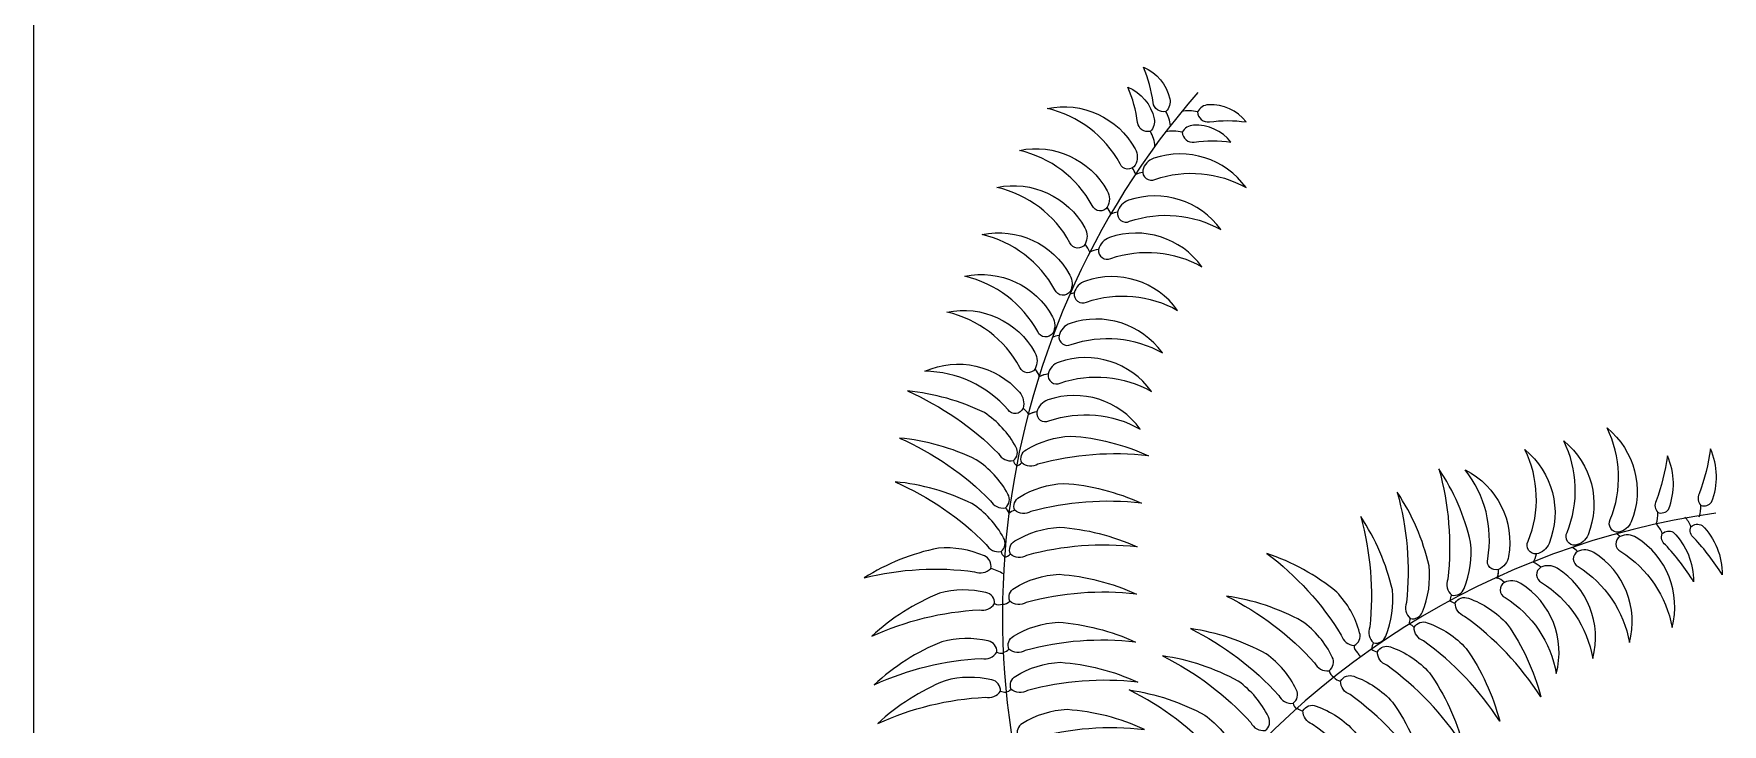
# Model space of a CAD drawing. Extents: x -74 to 94, y -49 to 40.
# Drawn here: x 77.562 to 81.536, y 23.188 to 24.811 of the extents above; entities that cross this region are included whole.
import ezdxf

# ---------------------------------------------------------------- set-up
doc = ezdxf.new("R2010")
doc.units = 0
doc.header["$LTSCALE"] = 100
doc.header["$MEASUREMENT"] = 0
for name, color, linetype in [('FOLHA', 3, 'CONTINUOUS'), ('P-ARVORE', 2, 'CONTINUOUS'), ('VEGET', 2, 'CONTINUOUS'), ('VEGET-I', 1, 'CONTINUOUS')]:
    doc.layers.add(name, color=color, linetype=linetype)

# ---------------------------------------------------------------- blocks, each defined once
blk = doc.blocks.new('P-1804')
at = {"layer": 'VEGET'}
for points in [[(0.0582, 0.6983, -0.267298), (0.0551, 0.6883, -0.433788), (0.0451, 0.6953, 0.072899), (0.0375, 0.7231, -0.244266)], [(0.046, 0.6826, -0.267298), (0.0429, 0.6727, -0.433788), (0.0329, 0.6796, 0.072899), (0.0253, 0.7074, -0.244266)], [(-0.038, 0.6907, -0.329965), (0.031, 0.659, -0.255249), (0.0311, 0.6462, -0.604197), (0.0192, 0.6474, 0.21371)], [(0.0887, 0.6936, 0.267298), (0.0799, 0.688, 0.433788), (0.0893, 0.6801, -0.072899), (0.1181, 0.6801, 0.244266)], [(0.0768, 0.6776, 0.267298), (0.068, 0.672, 0.433788), (0.0774, 0.6642, -0.072899), (0.1062, 0.6642, 0.244266)], [(-0.0598, 0.6578, -0.329965), (0.0091, 0.6261, -0.255249), (0.0092, 0.6133, -0.604197), (-0.0026, 0.6145, 0.21371)], [(0.1181, 0.6286, 0.329965), (0.0457, 0.6516, 0.255249), (0.037, 0.6422, 0.604197), (0.0466, 0.6351, -0.21371)], [(-0.0774, 0.6288, -0.329965), (-0.0084, 0.597, -0.255249), (-0.0083, 0.5842, -0.604197), (-0.0201, 0.5854, 0.21371)], [(0.0983, 0.5957, 0.329965), (0.0259, 0.6187, 0.255249), (0.0172, 0.6093, 0.604197), (0.0267, 0.6022, -0.21371)], [(-0.0891, 0.5918, -0.329965), (-0.0201, 0.56, -0.255249), (-0.02, 0.5472, -0.604197), (-0.0319, 0.5484, 0.21371)], [(0.0834, 0.5666, 0.329965), (0.011, 0.5895, 0.255249), (0.0024, 0.5801, 0.604197), (0.0119, 0.5731, -0.21371)], [(-0.1027, 0.5591, -0.329965), (-0.0337, 0.5273, -0.255249), (-0.0336, 0.5145, -0.604197), (-0.0454, 0.5157, 0.21371)], [(0.0644, 0.5324, 0.329965), (-0.008, 0.5554, 0.255249), (-0.0167, 0.546, 0.604197), (-0.0072, 0.5389, -0.21371)], [(-0.1166, 0.531, -0.329965), (-0.0476, 0.4993, -0.255249), (-0.0475, 0.4865, -0.604197), (-0.0594, 0.4877, 0.21371)], [(0.0524, 0.4991, 0.329965), (-0.02, 0.5221, 0.255249), (-0.0287, 0.5127, 0.604197), (-0.0192, 0.5056, -0.21371)], [(-0.1339, 0.4847, -0.329965), (-0.0597, 0.4682, -0.255249), (-0.0569, 0.4557, -0.604197), (-0.0687, 0.4544, 0.21371)], [(0.0438, 0.4689, 0.329965), (-0.0286, 0.4919, 0.255249), (-0.0373, 0.4825, 0.604197), (-0.0277, 0.4754, -0.21371)], [(-0.0625, 0.4253, 0.125095), (-0.0873, 0.4522, 0.090715), (-0.1477, 0.4692, -0.094652), (-0.0761, 0.4201, 0.322363), (-0.0645, 0.4146, 0.376832)], [(0.035, 0.4393, 0.329965), (-0.0374, 0.4622, 0.255249), (-0.0461, 0.4528, 0.604197), (-0.0366, 0.4458, -0.21371)], [(0.035, 0.4393, 0.329965), (-0.0374, 0.4622, 0.255249), (-0.0461, 0.4528, 0.604197), (-0.0366, 0.4458, -0.21371)], [(0.4013, 0.4402, -0.329965), (0.4203, 0.3667, -0.255249), (0.4105, 0.3585, -0.604197), (0.4039, 0.3684, 0.21371)], [(-0.0688, 0.3884, 0.125095), (-0.0936, 0.4153, 0.090715), (-0.154, 0.4323, -0.094652), (-0.0824, 0.3832, 0.322363), (-0.0708, 0.3776, 0.376832)], [(-0.0544, 0.4231, -0.125095), (-0.0194, 0.4339, -0.090715), (0.0414, 0.4184, 0.094652), (-0.0452, 0.4118, -0.322363), (-0.058, 0.4128, -0.376832)], [(0.3674, 0.43, -0.329965), (0.3864, 0.3565, -0.255249), (0.3766, 0.3483, -0.604197), (0.37, 0.3583, 0.21371)], [(0.3369, 0.4232, -0.329965), (0.3558, 0.3496, -0.255249), (0.346, 0.3415, -0.604197), (0.3394, 0.3514, 0.21371)], [(0.4399, 0.383, 0.335845), (0.4412, 0.3739, 0.312257), (0.4496, 0.3764, 0.201349), (0.4487, 0.4183, -0.052638)], [(0.4737, 0.3886, 0.335845), (0.475, 0.3795, 0.312257), (0.4834, 0.382, 0.201349), (0.4825, 0.4239, -0.052638)], [(-0.0722, 0.3541, 0.125095), (-0.097, 0.3809, 0.090715), (-0.1574, 0.398, -0.094652), (-0.0858, 0.3489, 0.322363), (-0.0742, 0.3433, 0.376832)], [(0.2891, 0.3144, 0.125095), (0.2943, 0.3506, 0.090715), (0.2694, 0.4082, -0.094652), (0.2765, 0.3217, 0.322363), (0.2795, 0.3092, 0.376832)], [(0.2901, 0.4073, -0.329965), (0.3241, 0.3394, -0.255249), (0.3162, 0.3293, -0.604197), (0.3077, 0.3376, 0.21371)], [(-0.0598, 0.386, -0.125095), (-0.0249, 0.3968, -0.090715), (0.0359, 0.3812, 0.094652), (-0.0507, 0.3747, -0.322363), (-0.0635, 0.3757, -0.376832)], [(0.2565, 0.296, 0.125095), (0.2617, 0.3322, 0.090715), (0.2367, 0.3898, -0.094652), (0.2439, 0.3033, 0.322363), (0.2469, 0.2908, 0.376832)], [(-0.0633, 0.3516, -0.125095), (-0.0283, 0.3624, -0.090715), (0.0325, 0.3469, 0.094652), (-0.0541, 0.3403, -0.322363), (-0.0669, 0.3413, -0.376832)], [(0.2277, 0.277, 0.125095), (0.2329, 0.3132, 0.090715), (0.208, 0.3707, -0.094652), (0.2151, 0.2842, 0.322363), (0.2181, 0.2717, 0.376832)], [(0.4471, 0.3486, -0.335845), (0.4446, 0.3574, -0.312257), (0.4533, 0.3585, -0.201349), (0.4692, 0.3197, 0.052638)], [(0.4696, 0.3539, -0.335845), (0.4671, 0.3628, -0.312257), (0.4759, 0.3638, -0.201349), (0.4917, 0.325, 0.052638)], [(-0.0873, 0.3399, 0.125095), (-0.1234, 0.346, 0.090715), (-0.1816, 0.3227, -0.094652), (-0.0949, 0.3275, 0.322363), (-0.0823, 0.3301, 0.376832)], [(0.4189, 0.272, 0.329965), (0.3909, 0.3426, 0.255249), (0.3782, 0.3434, 0.604197), (0.3787, 0.3315, -0.21371)], [(0.4523, 0.2837, 0.329965), (0.4243, 0.3543, 0.255249), (0.4116, 0.3551, 0.604197), (0.4121, 0.3433, -0.21371)], [(0.2072, 0.2797, 0.125095), (0.1892, 0.3115, 0.090715), (0.1343, 0.3419, -0.094652), (0.1928, 0.2778, 0.322363), (0.2028, 0.2697, 0.376832)], [(0.3901, 0.2596, 0.329965), (0.3622, 0.3302, 0.255249), (0.3494, 0.331, 0.604197), (0.3499, 0.3191, -0.21371)], [(-0.0637, 0.3147, -0.125095), (-0.0287, 0.3255, -0.090715), (0.0321, 0.3099, 0.094652), (-0.0545, 0.3034, -0.322363), (-0.0673, 0.3044, -0.376832)], [(0.3615, 0.2477, 0.329965), (0.3336, 0.3183, 0.255249), (0.3208, 0.3191, 0.604197), (0.3213, 0.3072, -0.21371)], [(0.3615, 0.2477, 0.329965), (0.3336, 0.3183, 0.255249), (0.3208, 0.3191, 0.604197), (0.3213, 0.3072, -0.21371)], [(-0.086, 0.3112, 0.125095), (-0.1226, 0.3106, 0.090715), (-0.1756, 0.2769, -0.094652), (-0.0912, 0.2976, 0.322363), (-0.0793, 0.3025, 0.376832)], [(0.1857, 0.2606, 0.125095), (0.1622, 0.2886, 0.090715), (0.1027, 0.3084, -0.094652), (0.1719, 0.256, 0.322363), (0.1832, 0.2499, 0.376832)], [(0.2926, 0.3067, -0.125095), (0.323, 0.2865, -0.090715), (0.3493, 0.2295, 0.094652), (0.2896, 0.2925, -0.322363), (0.2822, 0.3031, -0.376832)], [(-0.0643, 0.2771, -0.125095), (-0.0294, 0.2879, -0.090715), (0.0314, 0.2723, 0.094652), (-0.0552, 0.2658, -0.322363), (-0.068, 0.2667, -0.376832)], [(0.1575, 0.2351, 0.125095), (0.1339, 0.2631, 0.090715), (0.0744, 0.2829, -0.094652), (0.1437, 0.2306, 0.322363), (0.155, 0.2244, 0.376832)], [(0.2603, 0.2875, -0.125095), (0.2908, 0.2673, -0.090715), (0.3171, 0.2103, 0.094652), (0.2573, 0.2733, -0.322363), (0.25, 0.2839, -0.376832)], [(-0.0842, 0.2732, 0.125095), (-0.1207, 0.2726, 0.090715), (-0.1737, 0.2389, -0.094652), (-0.0894, 0.2596, 0.322363), (-0.0775, 0.2645, 0.376832)], [(0.2315, 0.2685, -0.125095), (0.262, 0.2482, -0.090715), (0.2883, 0.1913, 0.094652), (0.2285, 0.2542, -0.322363), (0.2212, 0.2648, -0.376832)], [(-0.0626, 0.2457, -0.125095), (-0.0277, 0.2565, -0.090715), (0.0331, 0.2409, 0.094652), (-0.0535, 0.2344, -0.322363), (-0.0663, 0.2353, -0.376832)], [(0.1356, 0.2137, 0.125095), (0.112, 0.2417, 0.090715), (0.0525, 0.2615, -0.094652), (0.1218, 0.2092, 0.322363), (0.1331, 0.2031, 0.376832)], [(-0.0814, 0.2427, 0.125095), (-0.118, 0.2421, 0.090715), (-0.1709, 0.2085, -0.094652), (-0.0866, 0.2291, 0.322363), (-0.0747, 0.234, 0.376832)], [(0.2026, 0.2455, -0.125095), (0.2331, 0.2252, -0.090715), (0.2594, 0.1682, 0.094652), (0.1997, 0.2312, -0.322363), (0.1923, 0.2418, -0.376832)], [(0.1069, 0.1763, -0.322363), (0.0956, 0.1824, 0.094652), (0.0263, 0.2348, -0.090715), (0.0858, 0.215, -0.125095), (0.1094, 0.187, -0.376832)], [(-0.061, 0.1983, 0.322363), (-0.0482, 0.1973, -0.094652), (0.0384, 0.2039, 0.090715), (-0.0224, 0.2194, 0.125095), (-0.0574, 0.2086, 0.376832)], [(0.173, 0.2222, -0.125095), (0.2035, 0.2019, -0.090715), (0.2298, 0.145, 0.094652), (0.17, 0.208, -0.322363), (0.1627, 0.2185, -0.376832)]]:
    blk.add_lwpolyline(points, format="xyb", close=True, dxfattribs=at)
at = {"layer": 'VEGET-I'}
for centre, radius, start, end in [((0.5514, 0.2934), 0.6245, 138.9762, 208.0633), ((0.0318, 0.6746), 0.0271, 5.6437, 30.4748), ((0.0728, 0.6618), 0.0271, 74.8652, 101.1229), ((0.0196, 0.6589), 0.0271, 4.5971, 30.4748), ((0.0609, 0.6459), 0.0271, 74.8652, 102.9519), ((0.012, 0.6318), 0.0208, 20.0813, 36.1042), ((0.0394, 0.6197), 0.0208, 96.7124, 112.4165), ((-0.0076, 0.6008), 0.0208, 20.0813, 36.5308), ((0.0199, 0.5887), 0.0208, 97.4204, 112.4165), ((-0.0241, 0.5708), 0.0208, 20.0813, 40.2871), ((0.005, 0.5595), 0.0208, 97.4204, 117.6262), ((-0.014, 0.5253), 0.0208, 97.4204, 107.24), ((-0.014, 0.5253), 0.0208, 97.4204, 107.24), ((-0.0359, 0.5338), 0.0208, 38.0854, 40.2871), ((-0.026, 0.492), 0.0208, 97.4204, 112.4165), ((-0.026, 0.492), 0.0208, 97.4204, 112.4165), ((-0.0494, 0.5011), 0.0208, 37.7719, 40.2871), ((-0.0494, 0.5011), 0.0208, 37.7719, 40.2871), ((-0.0634, 0.473), 0.0208, 20.819, 40.2871), ((-0.0634, 0.473), 0.0208, 20.0813, 40.2871), ((-0.0346, 0.4619), 0.0208, 97.4204, 117.6262), ((-0.0346, 0.4619), 0.0208, 97.4204, 116.8885), ((-0.0696, 0.4392), 0.0208, 34.2607, 52.4573), ((-0.0434, 0.4322), 0.0208, 97.4204, 117.6262), ((-0.0434, 0.4322), 0.0208, 97.4204, 115.617), ((-0.0575, 0.4162), 0.00719, 193.1088, 230.3146), ((-0.0633, 0.4177), 0.00719, 279.563, 316.7689), ((-0.0754, 0.3717), 0.00754, 12.1557, 52.2869), ((-0.0603, 0.3642), 0.0119, 105.6135, 130.4648), ((0.5746, -0.2448), 0.6245, 98.1002, 146.0996), ((0.4193, 0.3725), 0.0219, 340.1512, 3.6849), ((0.4531, 0.3781), 0.0219, 340.1512, 3.6849), ((0.39, 0.3623), 0.0208, 347.2572, 349.4589), ((0.424, 0.35), 0.0219, 19.8084, 43.3421), ((0.4465, 0.3553), 0.0219, 19.8084, 43.3421), ((0.3639, 0.3283), 0.0208, 46.5922, 61.5883), ((0.3639, 0.3283), 0.0208, 46.5922, 61.5883), ((0.3561, 0.3522), 0.0208, 346.9438, 349.4589), ((0.3561, 0.3522), 0.0208, 346.9438, 349.4589), ((0.3973, 0.34), 0.0208, 46.5922, 56.4119), ((0.3973, 0.34), 0.0208, 46.5922, 56.4119), ((-0.0672, 0.3449), 0.00719, 193.1088, 234.0729), ((-0.0722, 0.3462), 0.00719, 275.8048, 316.7689), ((0.3351, 0.3159), 0.0208, 46.5922, 66.798), ((0.3351, 0.3159), 0.0208, 46.5922, 66.798), ((0.3255, 0.3453), 0.0208, 329.2531, 349.4589), ((0.3255, 0.3453), 0.0208, 329.2531, 349.4589), ((-0.0928, 0.2923), 0.0392, 58.59, 74.5204), ((0.3065, 0.304), 0.0208, 46.5922, 66.798), ((0.3065, 0.304), 0.0208, 46.5922, 66.798), ((0.2954, 0.3287), 0.0208, 341.4233, 1.6291), ((0.2954, 0.3287), 0.0208, 345.4081, 1.6291), ((0.2852, 0.3048), 0.00719, 142.2806, 179.4865), ((0.2827, 0.3102), 0.00719, 228.7349, 265.9407), ((-0.0759, 0.3088), 0.00719, 241.2912, 292.5317), ((-0.0726, 0.3093), 0.00719, 265.5284, 316.7689), ((0.1664, 0.2994), 0.0809, 350.8423, 353.8671), ((0.2425, 0.2774), 0.00986, 40.6829, 67.1977), ((-0.0732, 0.2717), 0.00719, 275.8048, 316.7689), ((0.21, 0.2696), 0.00719, 179.8974, 231.1379), ((0.2238, 0.2673), 0.00719, 142.2806, 183.2447), ((0.2217, 0.272), 0.00719, 224.9766, 265.9407), ((-0.074, 0.2708), 0.00719, 241.2912, 282.2553), ((0.212, 0.267), 0.00719, 204.1346, 237.2186), ((0.1903, 0.2512), 0.00719, 190.463, 241.7036), ((0.1928, 0.249), 0.00719, 214.7002, 265.9407), ((-0.0713, 0.2403), 0.00719, 241.2912, 277.9143), ((-0.0716, 0.2403), 0.00719, 280.1458, 316.7689), ((0.162, 0.2257), 0.00719, 190.463, 231.4271), ((0.1632, 0.2257), 0.00719, 224.9766, 265.9407)]:
    blk.add_arc(centre, radius, start, end, dxfattribs=at)

msp = doc.modelspace()

# ---------------------------------------------------------------- linework, layer by layer
at = {"layer": 'FOLHA', "linetype": 'CONTINUOUS'}
msp.add_line((77.5615, 4.81), (77.5615, 33.5963), dxfattribs=at)

# ---------------------------------------------------------------- block references
at = {"layer": 'P-ARVORE', "linetype": 'CONTINUOUS', "xscale": 3, "yscale": 3, "zscale": 3}
msp.add_blockref('P-1804', (80.0611, 22.5636), dxfattribs=at)

doc.saveas('drawing.dxf')
